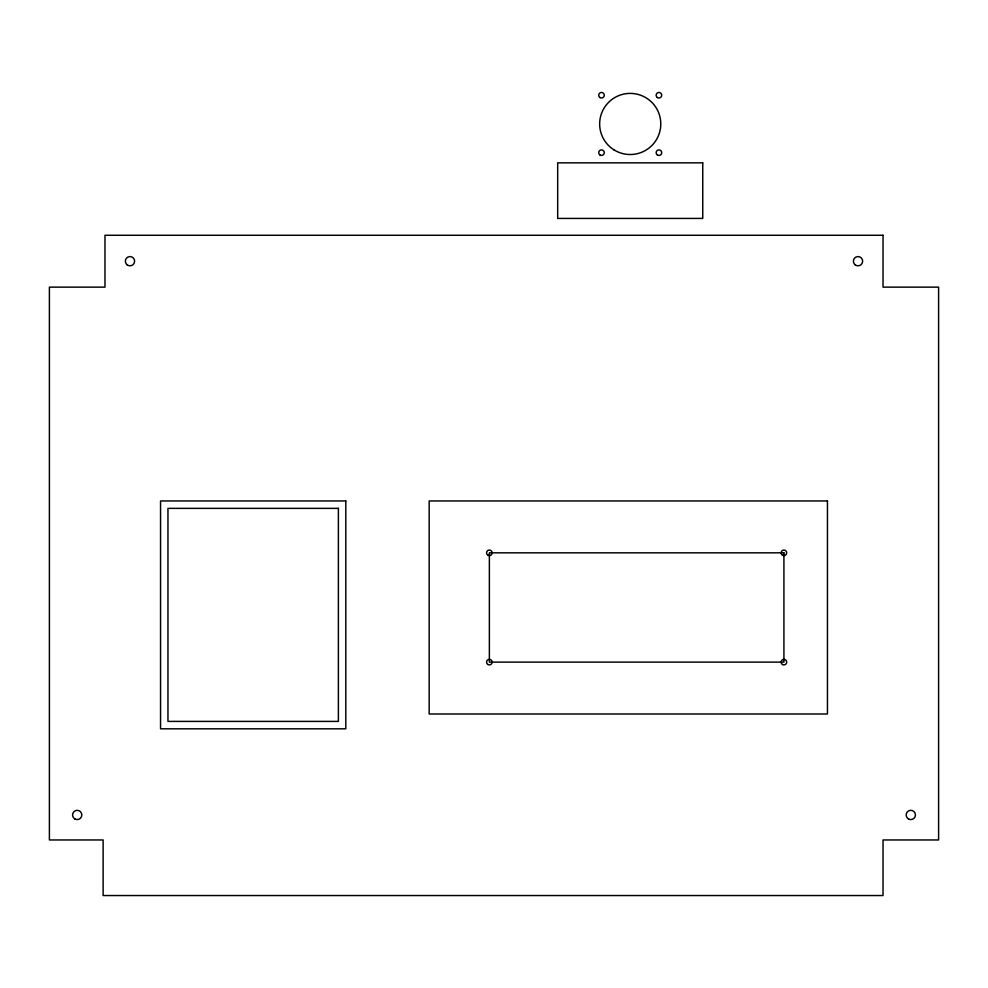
<?xml version="1.0" encoding="UTF-8"?>
<svg xmlns="http://www.w3.org/2000/svg" width="988" height="988" viewBox="0 0 988 988"><rect width="100%" height="100%" fill="white"/><g stroke="black" fill="none" stroke-linecap="round" stroke-linejoin="round"><path stroke-width="1.48" d="M702.74 162.847L557.689 162.847L557.689 218.422L702.74 218.422L702.74 162.847M883.025 235.268L104.975 235.268L104.975 287.138L49.4 287.138L49.4 839.961L103.123 839.961L103.123 895.536L883.025 895.536L883.025 839.961L938.6 839.961L938.6 287.138L883.025 287.138L883.025 235.268M345.8 500.953L160.55 500.953L160.55 728.811L345.8 728.811L345.8 500.953M827.45 500.953L429.163 500.953L429.163 713.991L827.45 713.991L827.45 500.953M338.39 508.363L167.96 508.363L167.96 721.401L338.39 721.401L338.39 508.363M783.916 552.823L489.369 552.823L489.369 662.121L783.916 662.121L783.916 552.823M782.521 664.529A2.779 2.779 0 0 0 786.695 662.121A2.779 2.779 0 0 0 782.521 659.712A2.779 2.779 0 0 0 782.521 664.529M487.973 664.529A2.779 2.779 0 0 0 492.148 662.121A2.779 2.779 0 0 0 487.973 659.712A2.779 2.779 0 0 0 487.973 664.529M487.813 555.133A2.779 2.779 0 0 0 492.135 553.021A2.779 2.779 0 0 0 488.158 550.328A2.779 2.779 0 0 0 487.813 555.133M782.521 555.231A2.779 2.779 0 0 0 786.695 552.823A2.779 2.779 0 0 0 782.521 550.415A2.779 2.779 0 0 0 782.521 555.231M908.491 818.966A4.631 4.631 0 0 0 915.444 814.952A4.631 4.631 0 0 0 908.491 810.938A4.631 4.631 0 0 0 908.491 818.966M74.878 818.966A4.631 4.631 0 0 0 81.819 814.952A4.631 4.631 0 0 0 74.878 810.938A4.631 4.631 0 0 0 74.878 818.966M127.39 265.031A4.631 4.631 0 0 0 134.603 261.524A4.631 4.631 0 0 0 127.958 257.028A4.631 4.631 0 0 0 127.39 265.031M855.423 265.031A4.631 4.631 0 0 0 862.635 261.524A4.631 4.631 0 0 0 855.991 257.028A4.631 4.631 0 0 0 855.423 265.031M614.005 149.867A30.566 30.566 0 0 0 660.762 125.044A30.566 30.566 0 0 0 615.882 96.96A30.566 30.566 0 0 0 614.005 149.867M657.539 155.079A2.779 2.779 0 0 0 661.713 152.671A2.779 2.779 0 0 0 657.539 150.262A2.779 2.779 0 0 0 657.539 155.079M599.951 154.968A2.779 2.779 0 0 0 604.273 152.868A2.779 2.779 0 0 0 600.284 150.164A2.779 2.779 0 0 0 599.951 154.968M599.951 97.54A2.779 2.779 0 0 0 604.273 95.441A2.779 2.779 0 0 0 600.284 92.736A2.779 2.779 0 0 0 599.951 97.54M657.378 97.54A2.779 2.779 0 0 0 661.701 95.441A2.779 2.779 0 0 0 657.712 92.736A2.779 2.779 0 0 0 657.378 97.54"/></g></svg>
